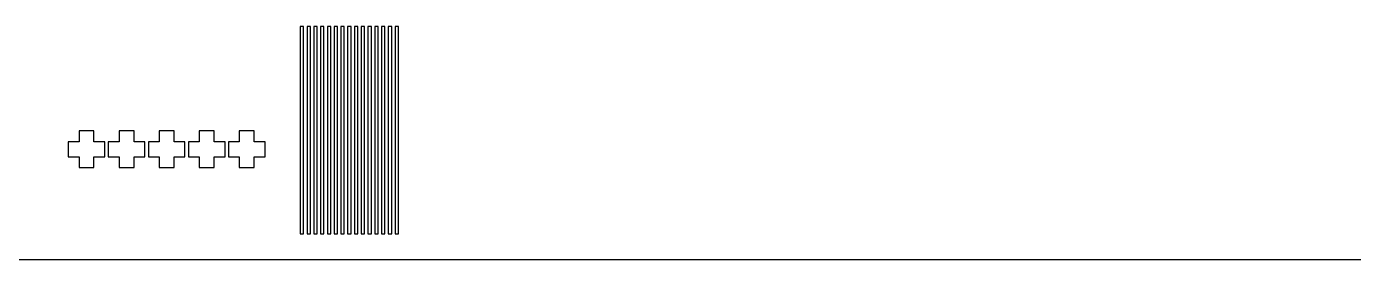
# Model space of a CAD drawing. Header units: millimetres. Extents: x 46777 to 318235, y 145162 to 336036.
# Drawn here: x 157592 to 177184, y 145162 to 148599 of the extents above; entities that cross this region are included whole.
import ezdxf

# ---------------------------------------------------------------- set-up
doc = ezdxf.new("R2010")
doc.units = ezdxf.units.MM

msp = doc.modelspace()

# ---------------------------------------------------------------- linework, layer by layer
at = {"color": 40, "true_color": 0xf8d731}
for p, q in [((158587, 147059), (158367, 147059)), ((158367, 147059), (158367, 146899)), ((158587, 146899), (158587, 147059)), ((159179, 147059), (158959, 147059)), ((158959, 147059), (158959, 146899)), ((159179, 146899), (159179, 147059)), ((159770, 147059), (159550, 147059)), ((159550, 147059), (159550, 146899)), ((159770, 146899), (159770, 147059)), ((160362, 147059), (160142, 147059)), ((160142, 147059), (160142, 146899)), ((160362, 146899), (160362, 147059)), ((160953, 147059), (160733, 147059)), ((160733, 147059), (160733, 146899)), ((160953, 146899), (160953, 147059)), ((158367, 146899), (158207, 146899)), ((158207, 146899), (158207, 146679)), ((158747, 146899), (158587, 146899)), ((158747, 146679), (158747, 146899)), ((158959, 146899), (158799, 146899)), ((158799, 146899), (158799, 146679)), ((159338, 146899), (159179, 146899)), ((159338, 146679), (159338, 146899)), ((159550, 146899), (159390, 146899)), ((159390, 146899), (159390, 146679)), ((159930, 146899), (159770, 146899)), ((159930, 146679), (159930, 146899)), ((160142, 146899), (159982, 146899)), ((159982, 146899), (159982, 146679)), ((160522, 146899), (160362, 146899)), ((160522, 146679), (160522, 146899)), ((160733, 146899), (160574, 146899)), ((160574, 146899), (160574, 146679)), ((161113, 146899), (160953, 146899)), ((161113, 146679), (161113, 146899)), ((158207, 146679), (158367, 146679)), ((158367, 146679), (158367, 146519)), ((158587, 146679), (158747, 146679)), ((158587, 146519), (158587, 146679)), ((158799, 146679), (158959, 146679)), ((158959, 146679), (158959, 146519)), ((159179, 146679), (159338, 146679)), ((159179, 146519), (159179, 146679)), ((159390, 146679), (159550, 146679)), ((159550, 146679), (159550, 146519)), ((159770, 146679), (159930, 146679)), ((159770, 146519), (159770, 146679)), ((159982, 146679), (160142, 146679)), ((160142, 146679), (160142, 146519)), ((160362, 146679), (160522, 146679)), ((160362, 146519), (160362, 146679)), ((160574, 146679), (160733, 146679)), ((160733, 146679), (160733, 146519)), ((160953, 146679), (161113, 146679)), ((160953, 146519), (160953, 146679)), ((158367, 146519), (158587, 146519)), ((158959, 146519), (159179, 146519)), ((159550, 146519), (159770, 146519)), ((160142, 146519), (160362, 146519)), ((160733, 146519), (160953, 146519))]:
    msp.add_line(p, q, dxfattribs=at)
msp.add_line((130526, 145162), (188028, 145162))
for points in [[(161683, 145541), (161683, 148599), (161633, 148599), (161633, 145541)], [(161783, 145541), (161783, 148599), (161733, 148599), (161733, 145541)], [(161883, 145541), (161883, 148599), (161833, 148599), (161833, 145541)], [(161983, 145541), (161983, 148599), (161933, 148599), (161933, 145541)], [(162083, 145541), (162083, 148599), (162033, 148599), (162033, 145541)], [(162183, 145541), (162183, 148599), (162133, 148599), (162133, 145541)], [(162283, 145541), (162283, 148599), (162233, 148599), (162233, 145541)], [(162383, 145541), (162383, 148599), (162333, 148599), (162333, 145541)], [(162483, 145541), (162483, 148599), (162433, 148599), (162433, 145541)], [(162583, 145541), (162583, 148599), (162533, 148599), (162533, 145541)], [(162683, 145541), (162683, 148599), (162633, 148599), (162633, 145541)], [(162783, 145541), (162783, 148599), (162733, 148599), (162733, 145541)], [(162883, 145541), (162883, 148599), (162833, 148599), (162833, 145541)], [(162983, 145541), (162983, 148599), (162933, 148599), (162933, 145541)], [(163083, 145541), (163083, 148599), (163033, 148599), (163033, 145541)]]:
    msp.add_lwpolyline(points, close=True, dxfattribs=at)

doc.saveas('drawing.dxf')
